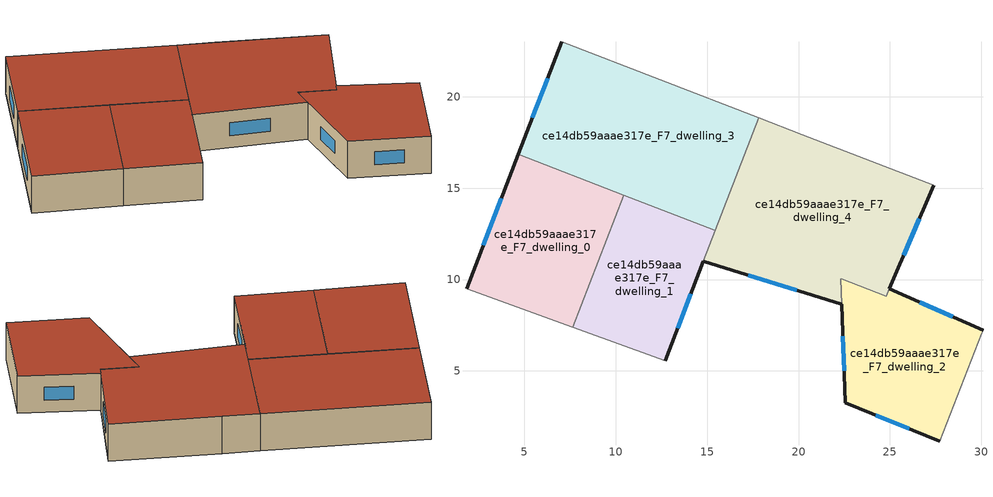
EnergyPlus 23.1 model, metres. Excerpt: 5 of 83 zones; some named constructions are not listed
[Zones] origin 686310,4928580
ce14db59aaae317e_F7_dwelling_0
 floor to ce14db59aaae317e_F6_dwelling_0 (EU_floor_Construction): 10.44,14.62 7.65,7.38 1.83,9.49 4.66,16.84 z21
 wall outside (EU_wall_Construction): 4.66,16.84 1.83,9.49 z21:24
 wall to ce14db59aaae317e_F7_dwelling_1 (EU_wall_Construction): 7.65,7.38 10.44,14.62 z21:24
 wall adiabatic (EU_wall_Construction): 1.83,9.49 7.65,7.38 z21:24
 wall to ce14db59aaae317e_F7_dwelling_3 (EU_wall_Construction): 10.44,14.62 4.66,16.84 z21:24
 window (EU_Window_Construction): 3.74,14.45 2.75,11.88 z21.98:23.02
 roof outside (EU_roof_Construction): 7.65,7.38 10.44,14.62 4.66,16.84 1.83,9.49 z24
ce14db59aaae317e_F7_dwelling_1
 floor to ce14db59aaae317e_F6_dwelling_1 (EU_floor_Construction): 15.43,12.7 12.71,5.55 7.65,7.38 10.44,14.62 z21
 wall outside (EU_wall_Construction): 12.71,5.55 14.79,11 z21:24
 wall adiabatic (EU_wall_Construction): 7.65,7.38 12.71,5.55 z21:24
 wall to ce14db59aaae317e_F7_dwelling_4 (EU_wall_Construction): 14.79,11 15.43,12.69 z21:24
 wall to ce14db59aaae317e_F7_dwelling_3 (EU_wall_Construction): 15.43,12.7 10.44,14.62 z21:24
 window (EU_Window_Construction): 13.38,7.33 14.11,9.23 z21.98:23.02
 roof outside (EU_roof_Construction): 12.71,5.55 15.43,12.69 10.44,14.62 7.65,7.38 z24
ce14db59aaae317e_F7_dwelling_2
 floor to ce14db59aaae317e_F6_dwelling_2 (EU_floor_Construction): 30.09,7.21 30.04,7.06 27.73,1.15 22.55,3.26 22.32,10.04 24.79,9.08 24.97,9.49 z21
 wall outside (EU_wall_Construction): 30.09,7.21 24.97,9.49 / 22.37,8.65 22.55,3.26 27.73,1.15 z21:24
 wall to ce14db59aaae317e_F7_dwelling_4 (EU_wall_Construction): 24.97,9.49 24.79,9.08 / 24.79,9.09 22.32,10.04 22.37,8.65 z21:24
 wall adiabatic (EU_wall_Construction): 27.73,1.15 30.04,7.06 30.09,7.21 z21:24
 window (EU_Window_Construction): 28.43,7.95 26.63,8.75 / 24.23,2.58 26.05,1.84 / 22.42,6.9 22.49,5.01 z21.98:23.02
 roof outside (EU_roof_Construction): 27.73,1.15 30.04,7.06 30.09,7.21 24.97,9.49 24.79,9.08 22.32,10.04 22.55,3.26 z24
ce14db59aaae317e_F7_dwelling_3
 floor to ce14db59aaae317e_F6_dwelling_3 (EU_floor_Construction): 17.81,18.86 15.44,12.69 4.66,16.84 7.04,23.01 z21
 wall outside (EU_wall_Construction): 7.04,23.01 4.66,16.84 z21:24
 wall to ce14db59aaae317e_F7_dwelling_4 (EU_wall_Construction): 15.44,12.69 17.81,18.86 z21:24
 wall to ce14db59aaae317e_F7_dwelling_5 (EU_wall_Construction): 17.81,18.86 7.04,23.01 z21:24
 window (EU_Window_Construction): 6.26,21.01 5.43,18.85 z21.98:23.02
 roof outside (EU_roof_Construction): 15.44,12.69 17.81,18.86 7.04,23.01 4.66,16.84 z24
ce14db59aaae317e_F7_dwelling_4
 floor to ce14db59aaae317e_F6_dwelling_4 (EU_floor_Construction): 27.39,15.17 24.79,9.09 22.32,10.04 22.37,8.65 14.79,11 17.81,18.86 z21
 wall outside (EU_wall_Construction): 14.79,11 22.37,8.65 / 24.97,9.5 27.39,15.17 z21:24
 wall to ce14db59aaae317e_F7_dwelling_6 (EU_wall_Construction): 27.39,15.17 20.21,17.94 z21:24
 wall to ce14db59aaae317e_F7_dwelling_5 (EU_wall_Construction): 20.21,17.94 17.81,18.86 z21:24
 window (EU_Window_Construction): 17.25,10.24 19.9,9.42 / 25.76,11.34 26.61,13.32 z21.98:23.02
 roof outside (EU_roof_Construction): 24.79,9.09 27.39,15.17 17.81,18.86 14.79,11 22.37,8.65 22.32,10.04 z24
[SCHEDULE:FILE] Column Number=1; Rows to Skip at Top=0; Number of Hours of Data=8760; Column Separator=Comma; Interpolate to Timestep=No; Minutes per Item=60; Adjust Schedule for Daylight Savings=Yes
Name | File
EU_Step8_GainSchedule_ce14db59aaae317e_F1_dwelling_7_f000 | ../../schedules/ce14db59aaae317e/ce14db59aaae317e_F1_dwelling_7_f000_gain.csv
EU_Step8_GainSchedule_ce14db59aaae317e_F1_dwelling_8_f000 | ../../schedules/ce14db59aaae317e/ce14db59aaae317e_F1_dwelling_8_f000_gain.csv
EU_Step8_GainSchedule_ce14db59aaae317e_F1_dwelling_9_f000 | ../../schedules/ce14db59aaae317e/ce14db59aaae317e_F1_dwelling_9_f000_gain.csv
EU_Step8_GainSchedule_ce14db59aaae317e_F1_dwelling_10_f000 | ../../schedules/ce14db59aaae317e/ce14db59aaae317e_F1_dwelling_10_f000_gain.csv
EU_Step8_GainSchedule_ce14db59aaae317e_F2_dwelling_0_f000 | ../../schedules/ce14db59aaae317e/ce14db59aaae317e_F2_dwelling_0_f000_gain.csv
EU_Step8_GainSchedule_ce14db59aaae317e_F2_dwelling_1_f000 | ../../schedules/ce14db59aaae317e/ce14db59aaae317e_F2_dwelling_1_f000_gain.csv
EU_Step8_GainSchedule_ce14db59aaae317e_F2_dwelling_2_f000 | ../../schedules/ce14db59aaae317e/ce14db59aaae317e_F2_dwelling_2_f000_gain.csv
EU_Step8_GainSchedule_ce14db59aaae317e_F2_dwelling_3_f000 | ../../schedules/ce14db59aaae317e/ce14db59aaae317e_F2_dwelling_3_f000_gain.csv
EU_Step8_GainSchedule_ce14db59aaae317e_F2_dwelling_4_f000 | ../../schedules/ce14db59aaae317e/ce14db59aaae317e_F2_dwelling_4_f000_gain.csv
EU_Step8_GainSchedule_ce14db59aaae317e_F2_dwelling_5_f000 | ../../schedules/ce14db59aaae317e/ce14db59aaae317e_F2_dwelling_5_f000_gain.csv
EU_Step8_GainSchedule_ce14db59aaae317e_F2_dwelling_6_f000 | ../../schedules/ce14db59aaae317e/ce14db59aaae317e_F2_dwelling_6_f000_gain.csv
EU_Step8_GainSchedule_ce14db59aaae317e_F2_dwelling_7_f000 | ../../schedules/ce14db59aaae317e/ce14db59aaae317e_F2_dwelling_7_f000_gain.csv
EU_Step8_GainSchedule_ce14db59aaae317e_F2_dwelling_8_f000 | ../../schedules/ce14db59aaae317e/ce14db59aaae317e_F2_dwelling_8_f000_gain.csv
EU_Step8_GainSchedule_ce14db59aaae317e_F2_dwelling_9_f000 | ../../schedules/ce14db59aaae317e/ce14db59aaae317e_F2_dwelling_9_f000_gain.csv
EU_Step8_GainSchedule_ce14db59aaae317e_F2_dwelling_10_f000 | ../../schedules/ce14db59aaae317e/ce14db59aaae317e_F2_dwelling_10_f000_gain.csv
